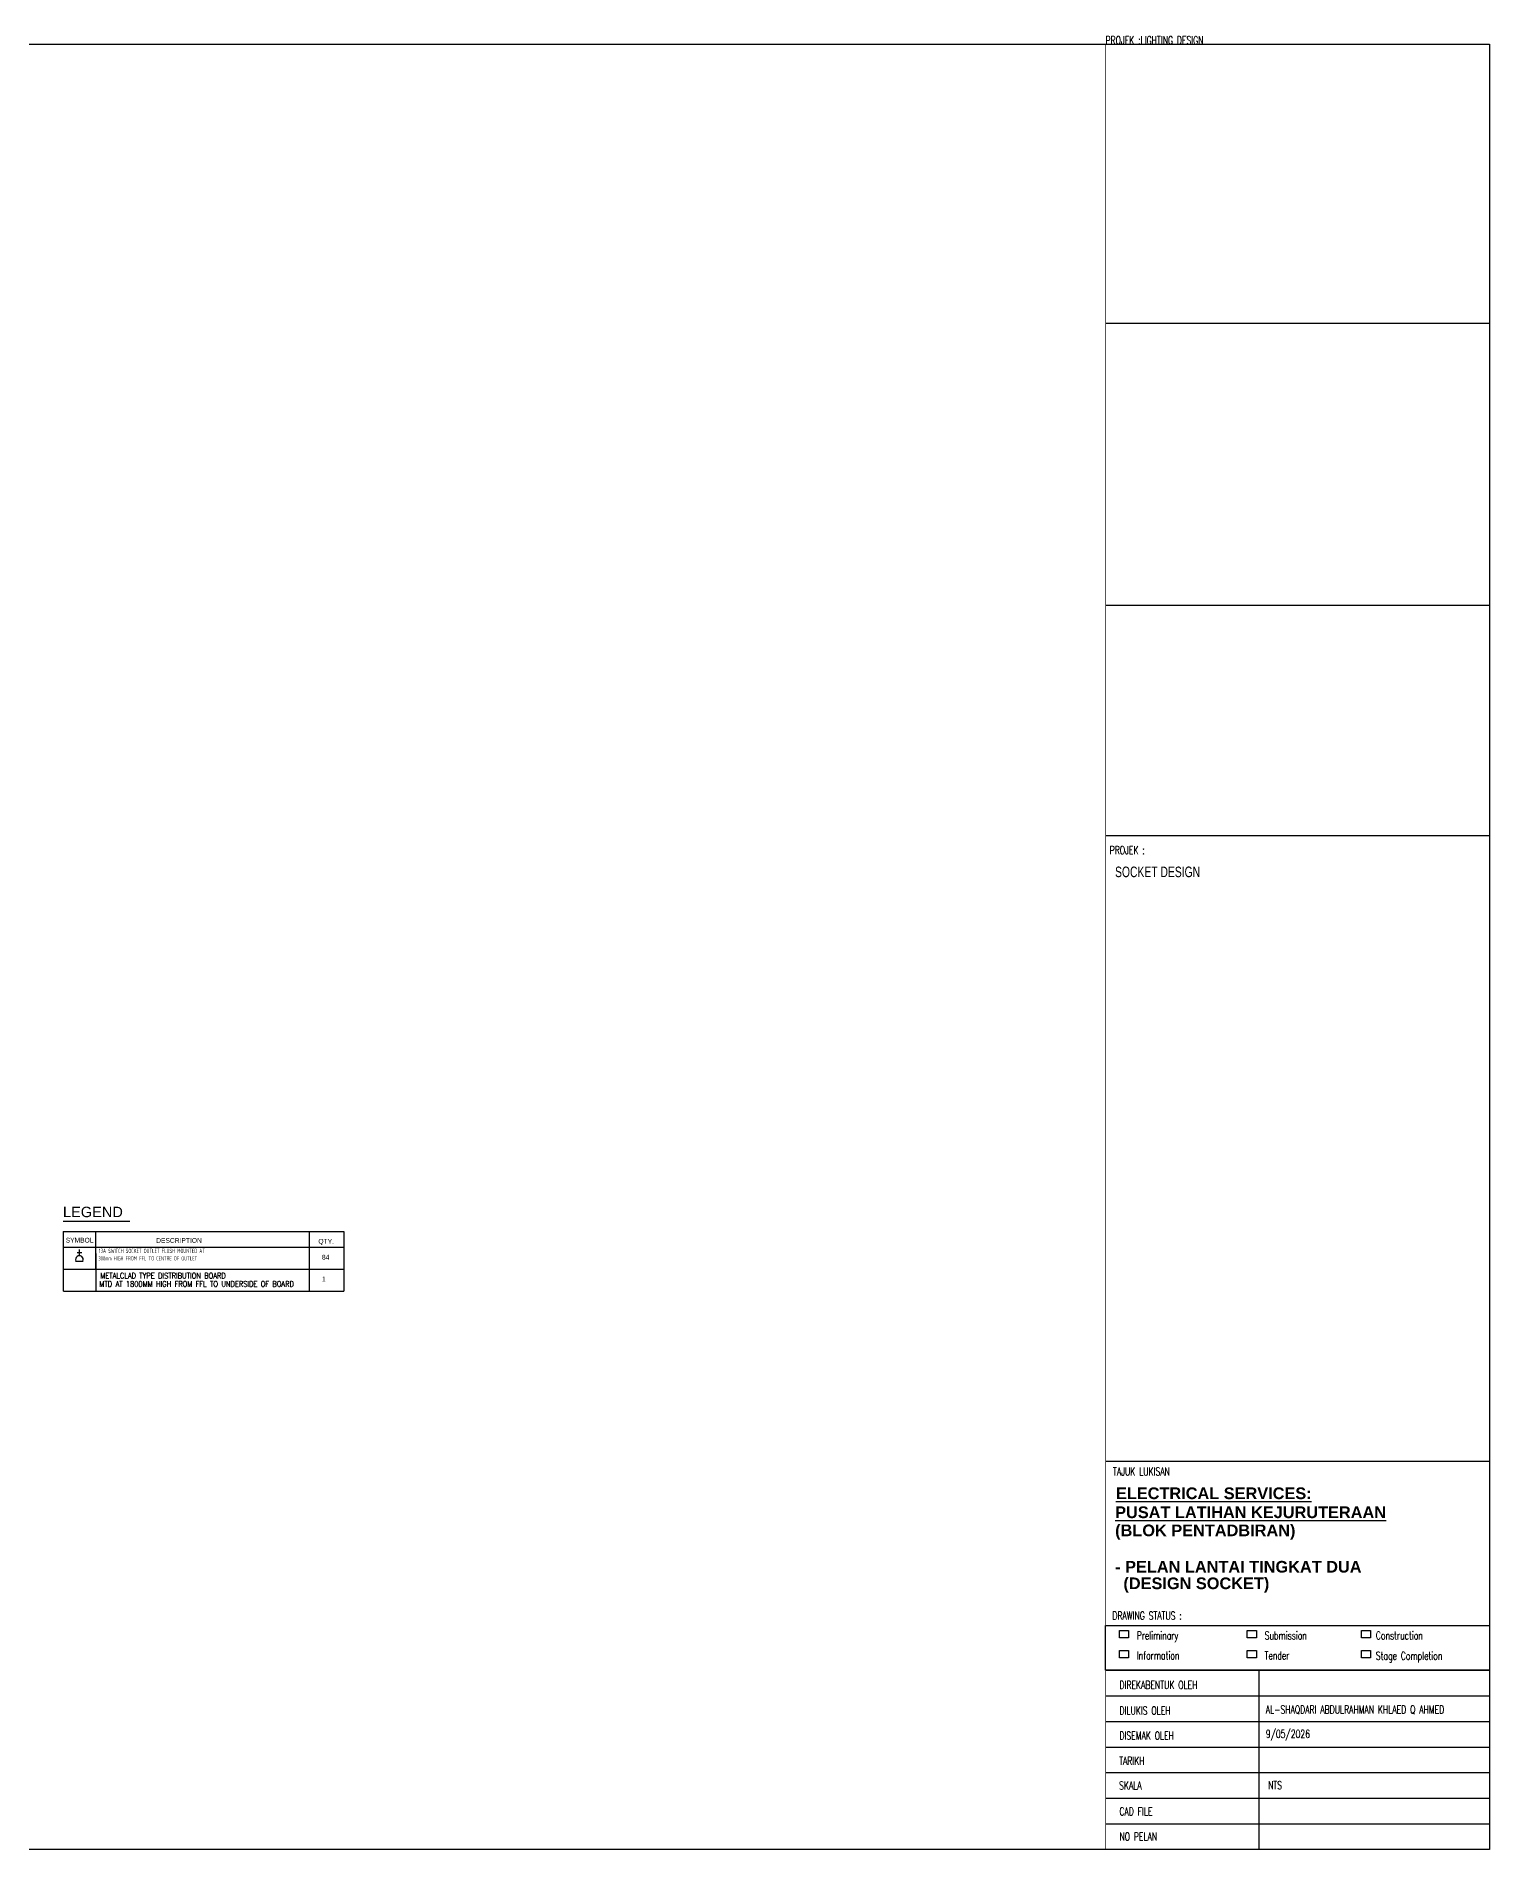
# Model space of a CAD drawing. Header units: inches. Extents: x -86408137 to 595769, y 1041006 to 3160331.
# Drawn here: x 161526 to 213742, y 1043931 to 1109092 of the extents above; entities that cross this region are included whole.
import ezdxf

# ---------------------------------------------------------------- set-up
doc = ezdxf.new("R2010")
doc.units = ezdxf.units.IN
doc.header["$MEASUREMENT"] = 0
doc.linetypes.add('DASHED2', pattern=[0.375, 0.25, -0.125])
for name, color, linetype in [('BORDER', 6, 'Continuous'), ('dmension', 4, 'Continuous'), ('dxt_text', 4, 'Continuous'), ('ELECT', 6, 'Continuous'), ('elk_LAMPU', 6, 'Continuous'), ('LAMPU', 7, 'Continuous'), ('t.block', 4, 'Continuous'), ('TEXT', 2, 'Continuous')]:
    doc.layers.add(name, color=color, linetype=linetype)
doc.layers.get('elk_LAMPU').off()
doc.styles.add('ARIAL2', font='arial.ttf', dxfattribs={"height": 200})
doc.styles.add('DIM', font='dim', dxfattribs={"width": 0.75})
doc.styles.add('ROMANS', font='ROMANS', dxfattribs={"width": 0.7})
doc.styles.add('SANSSERIF', font='SAS_____.pfb', dxfattribs={"width": 0.7, "height": 700})
doc.styles.add('SANSSERIFBOLD', font='SASB____.PFB', dxfattribs={"height": 1200})
doc.styles.add('TEXT25', font='SIMPLEX.shx', dxfattribs={"width": 0.7, "height": 62.5})

# ---------------------------------------------------------------- blocks, each defined once
blk = doc.blocks.new('SOCKET(in)')
at = {"layer": 'ELECT', "color": 6}
for p, q in [((86605024, -1198269), (86605296, -1198269)), ((86605076, -1197967), (86605244, -1197967)), ((86605160, -1198079), (86605160, -1197854))]:
    blk.add_line(p, q, dxfattribs=at)
blk.add_arc((86605160, -1198216), 136, 336.97635, 203.02365, dxfattribs=at)

msp = doc.modelspace()

# ---------------------------------------------------------------- linework, layer by layer
at = {"layer": 'dmension', "ltscale": 100, "const_width": 23}
msp.add_lwpolyline([(199941, 1108805), (199941, 1043942), (213730, 1043942), (213730, 1108805), (199941, 1108805)], dxfattribs=at)
at = {"layer": 'dxt_text'}
for points in [[(200438, 1051540), (200438, 1051812), (200767, 1051812), (200767, 1051540)], [(205033, 1051812), (205362, 1051812), (205362, 1051540), (205033, 1051540)], [(205033, 1051540), (205033, 1051812), (205362, 1051812), (205362, 1051540)], [(209135, 1051540), (209135, 1051812), (209464, 1051812), (209464, 1051540)], [(200438, 1051092), (200767, 1051092), (200767, 1050821), (200438, 1050821)], [(200438, 1050821), (200438, 1051092), (200767, 1051092), (200767, 1050821)], [(205033, 1050821), (205033, 1051092), (205362, 1051092), (205362, 1050821)], [(209135, 1050821), (209135, 1051092), (209464, 1051092), (209464, 1050821)]]:
    msp.add_lwpolyline(points, close=True, dxfattribs=at)
at = {"layer": 'LAMPU', "color": 1, "linetype": 'Continuous'}
for p, q in [((162490, 1066147), (172580, 1066147)), ((162490, 1066147), (162490, 1065585)), ((162490, 1066147), (162490, 1064795)), ((162491, 1066515), (164890, 1066515)), ((163658, 1066147), (163658, 1064795)), ((171331, 1066147), (171331, 1064795)), ((172570, 1066147), (172570, 1064795)), ((162474, 1065585), (172580, 1065585)), ((162490, 1065350), (162490, 1063998)), ((162502, 1064795), (172580, 1064795)), ((163658, 1065137), (163658, 1065136)), ((163661, 1065350), (163661, 1063998)), ((171331, 1065350), (171331, 1063998)), ((172570, 1065350), (172570, 1063998)), ((162502, 1063998), (172580, 1063998))]:
    msp.add_line(p, q, dxfattribs=at)
at = {"layer": 't.block', "color": 7, "linetype": 'Continuous'}
for p, q in [((213730, 1108805), (213730, 1043942)), ((199941, 1057894), (213730, 1057894)), ((199941, 1050380), (213730, 1050380)), ((205448, 1050380), (205448, 1043942)), ((199941, 1049460), (213730, 1049460)), ((199941, 1048540), (213730, 1048540)), ((199941, 1047621), (213730, 1047621)), ((199941, 1046701), (213730, 1046701)), ((199941, 1045781), (213730, 1045781)), ((199941, 1044862), (213730, 1044862))]:
    msp.add_line(p, q, dxfattribs=at)
at = {"layer": 't.block', "color": 7}
for p, q in [((213737, 1098766), (199943, 1098766)), ((213737, 1088633), (199943, 1088633)), ((213737, 1080360), (199943, 1080360))]:
    msp.add_line(p, q, dxfattribs=at)
at = {"layer": 't.block', "color": 7, "ltscale": 0.5}
msp.add_lwpolyline([(213730, 1043942), (118875, 1043942), (118875, 1108805), (213730, 1108805)], close=True, dxfattribs=at)
at = {"layer": 't.block', "color": 7, "linetype": 'Continuous'}
msp.add_lwpolyline([(199938, 1051987), (213730, 1051987), (213730, 1050380), (199938, 1050380)], close=True, dxfattribs=at)

# ---------------------------------------------------------------- block references
at = {"layer": 'elk_LAMPU', "color": 0, "linetype": 'DASHED2', "lineweight": 18}
msp.add_blockref('SOCKET(in)', (-86442086, 2263352), dxfattribs=at)

# ---------------------------------------------------------------- texts
at = {"layer": 'BORDER', "color": 7, "lineweight": 100, "style": 'SANSSERIF', "width": 0.7}
msp.add_text('SOCKET DESIGN', height=380, dxfattribs=at).set_placement((200282, 1078877))
at = {"layer": 'dxt_text', "style": 'TEXT25', "width": 0.7}
for s, height, p in [('PROJEK :LIGHTING DESIGN', 287.51, (199941, 1108805)), ('PROJEK :LIGHTING DESIGN', 287.51, (199941, 1108805)), ('PROJEK :LIGHTING DESIGN', 287.51, (199941, 1108805)), ('PROJEK :', 287.5, (200089, 1079704)), ('TAJUK LUKISAN', 287.51, (200209, 1057380)), ('DIREKABENTUK OLEH', 287.51, (200439, 1049707)), ('AL-SHAQDARI ABDULRAHMAN KHLAED Q AHMED ', 287.51, (205698, 1048824)), ('DILUKIS OLEH', 287.51, (200439, 1048787)), ('DISEMAK OLEH', 287.51, (200439, 1047887)), ('9/05/2026', 287.5, (205698, 1047947)), ('TARIKH ', 287.5, (200427, 1046979)), ('SKALA ', 287.5, (200427, 1046094)), ('NTS', 287.5, (205779, 1046105)), ('CAD FILE ', 287.5, (200439, 1045165)), ('NO PELAN', 287.5, (200439, 1044260))]:
    msp.add_text(s, height=height, dxfattribs=at).set_placement(p)
at = {"layer": 'dxt_text', "attachment_point": 1, "style": 'TEXT25'}
for s, insert, char_height in [('DRAWING STATUS :', (200185, 1052486), 287.51), ('Preliminary', (201062, 1051775), 287.51), ('Submission', (205656, 1051775), 287.5), ('Construction', (209651, 1051775), 287.51), ('Information', (201062, 1051055), 287.51), ('Stage Completion', (209651, 1051043), 287.51), ('Tender', (205656, 1051055), 287.5)]:
    msp.add_mtext(s, dxfattribs=dict(at, insert=insert, char_height=char_height))
at = {"layer": 'ELECT', "color": 7, "style": 'ROMANS', "width": 0.75}
for s, p in [('MTD AT 1800MM HIGH FROM FFL TO UNDERSIDE OF BOARD', (163793, 1064159)), ('METALCLAD TYPE DISTRIBUTION BOARD', (163825, 1064456))]:
    msp.add_text(s, height=200, dxfattribs=at).set_placement(p)
at = {"layer": 'LAMPU', "style": 'ARIAL2'}
for s, height, p in [('LEGEND', 374.8, (162484, 1066660)), ('SYMBOL', 171.8, (162582, 1065747)), ('DESCRIPTION', 171.84, (165833, 1065737)), ('QTY.', 171.8, (171660, 1065706)), ('84', 171.8, (171788, 1065135)), ('1', 172, (171788, 1064353))]:
    msp.add_text(s, height=height, dxfattribs=at).set_placement(p)
at = {"layer": 'LAMPU', "color": 7, "linetype": 'Continuous', "style": 'DIM', "width": 0.75}
for s, p in [('13A SWITCH SOCKET OUTLET FLUSH MOUNTED AT', (163777, 1065375)), ('300mm HIGH FROM FFL TO CENTRE OF OUTLET', (163755, 1065103))]:
    msp.add_text(s, height=151.22, dxfattribs=at).set_placement(p)
at = {"layer": 'TEXT', "linetype": 'ByBlock', "style": 'SANSSERIFBOLD'}
for s, p in [('%%UELECTRICAL SERVICES:', (200314, 1056529)), ('%%UPUSAT LATIHAN KEJURUTERAAN', (200285, 1055847)), ('(BLOK PENTADBIRAN)', (200285, 1055195)), ('- PELAN LANTAI TINGKAT DUA', (200285, 1053889)), ('(DESIGN SOCKET)', (200582, 1053294))]:
    msp.add_text(s, height=419.4, dxfattribs=at).set_placement(p)

doc.saveas('drawing.dxf')
